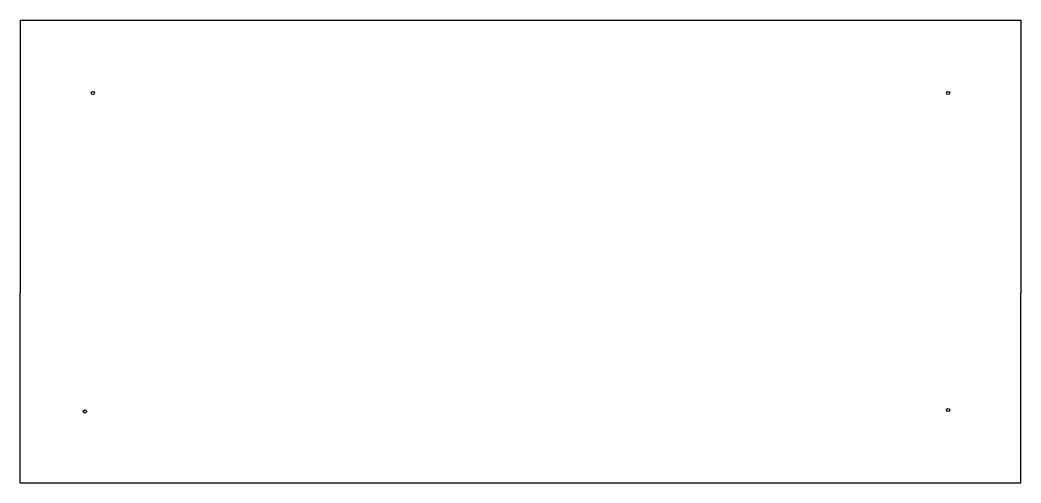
# Model space of a CAD drawing. Header units: millimetres. Extents: x -1.6 to 61.6, y -34.1 to -4.9.
import ezdxf

# ---------------------------------------------------------------- set-up
doc = ezdxf.new("R2010")
doc.units = ezdxf.units.MM

msp = doc.modelspace()

# ---------------------------------------------------------------- linework, layer by layer
for p, q in [((-1.577, -4.871), (61.623, -4.871)), ((-1.577, -4.871), (-1.577, -16.871)), ((61.623, -4.871), (61.623, -16.871)), ((-1.577, -16.871), (-1.577, -22.071)), ((61.623, -16.871), (61.623, -22.071)), ((-1.577, -34.071), (-1.577, -22.071)), ((61.623, -34.071), (61.623, -22.071)), ((-1.577, -34.071), (61.623, -34.071))]:
    msp.add_line(p, q)
for centre in [(3.023, -9.471), (57.023, -9.471), (2.519, -29.561), (57.023, -29.471)]:
    msp.add_circle(centre, 0.1)

doc.saveas('drawing.dxf')
